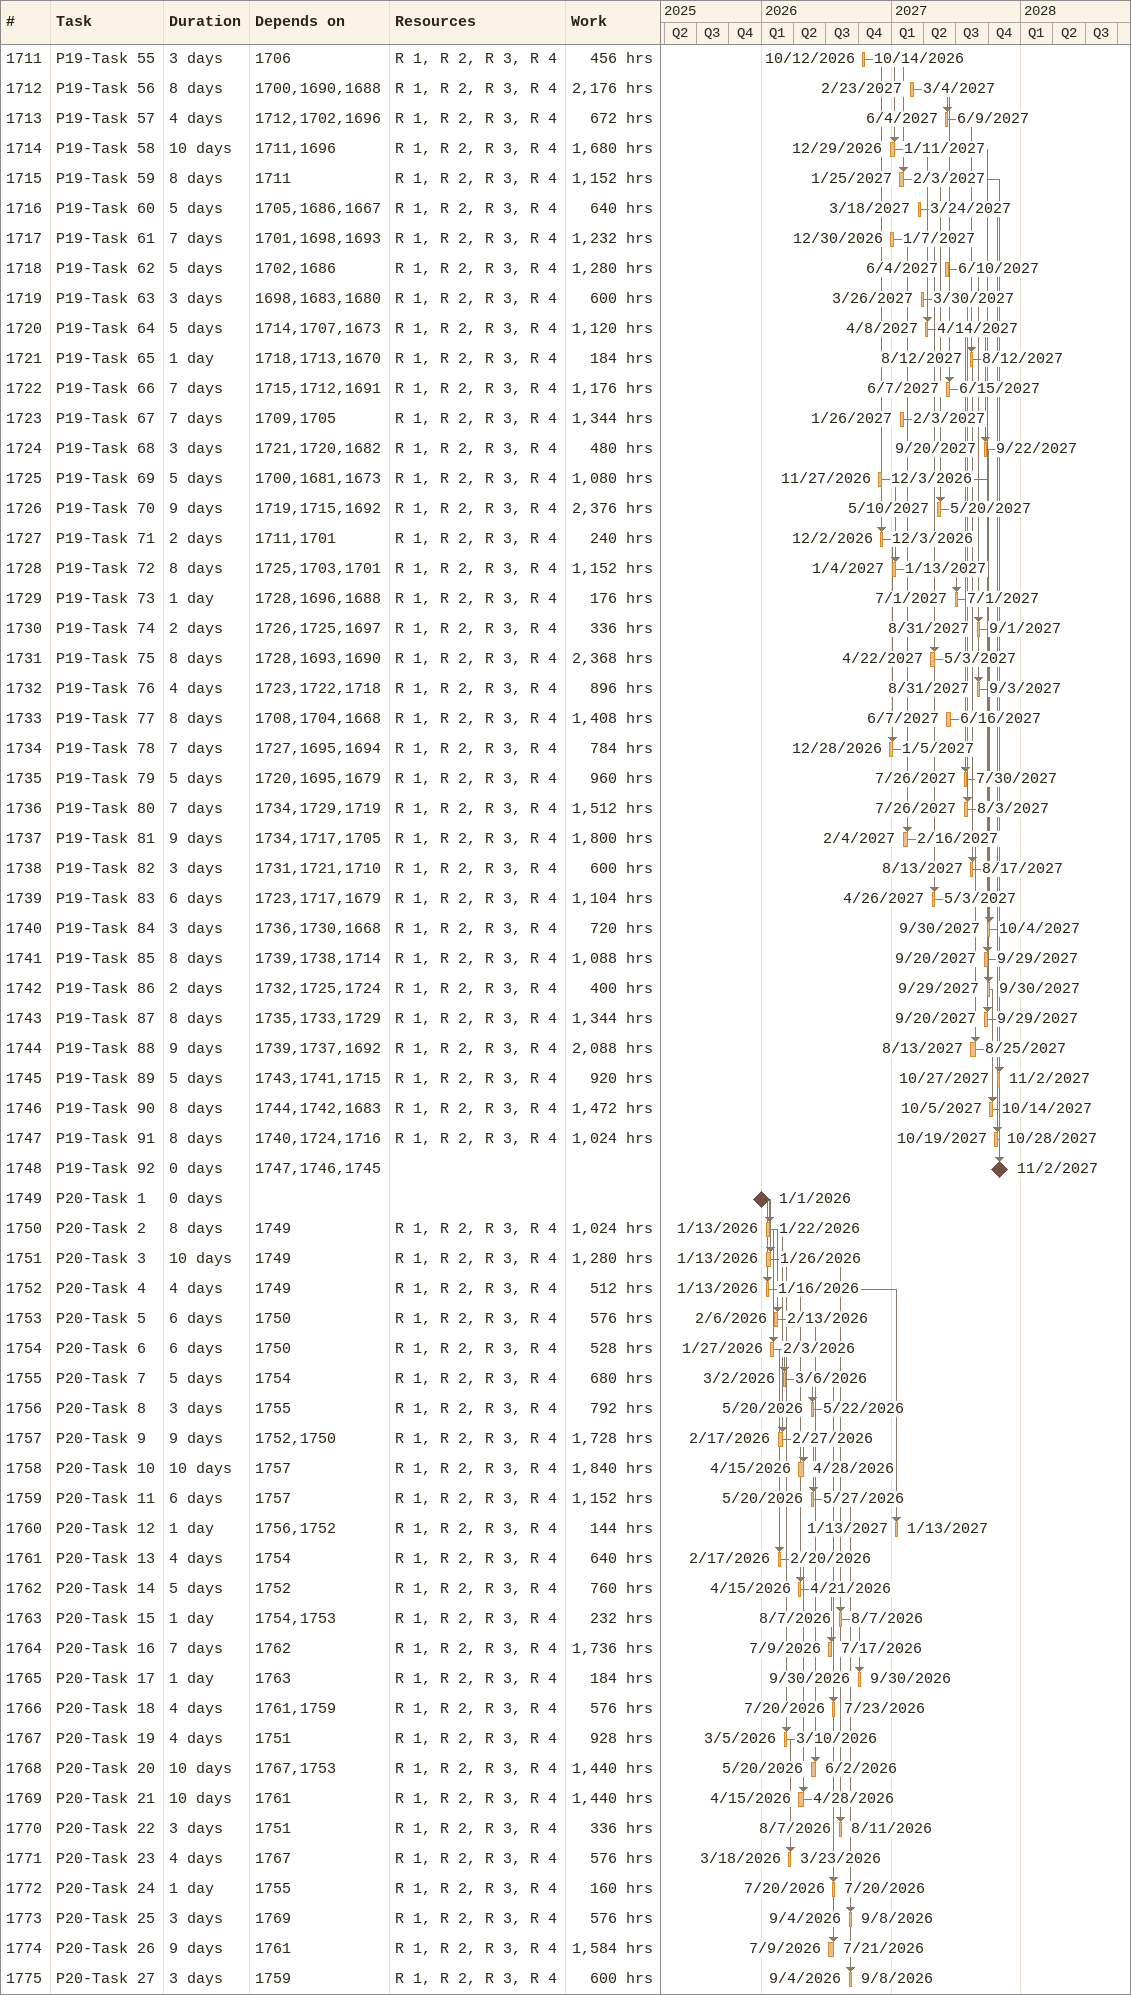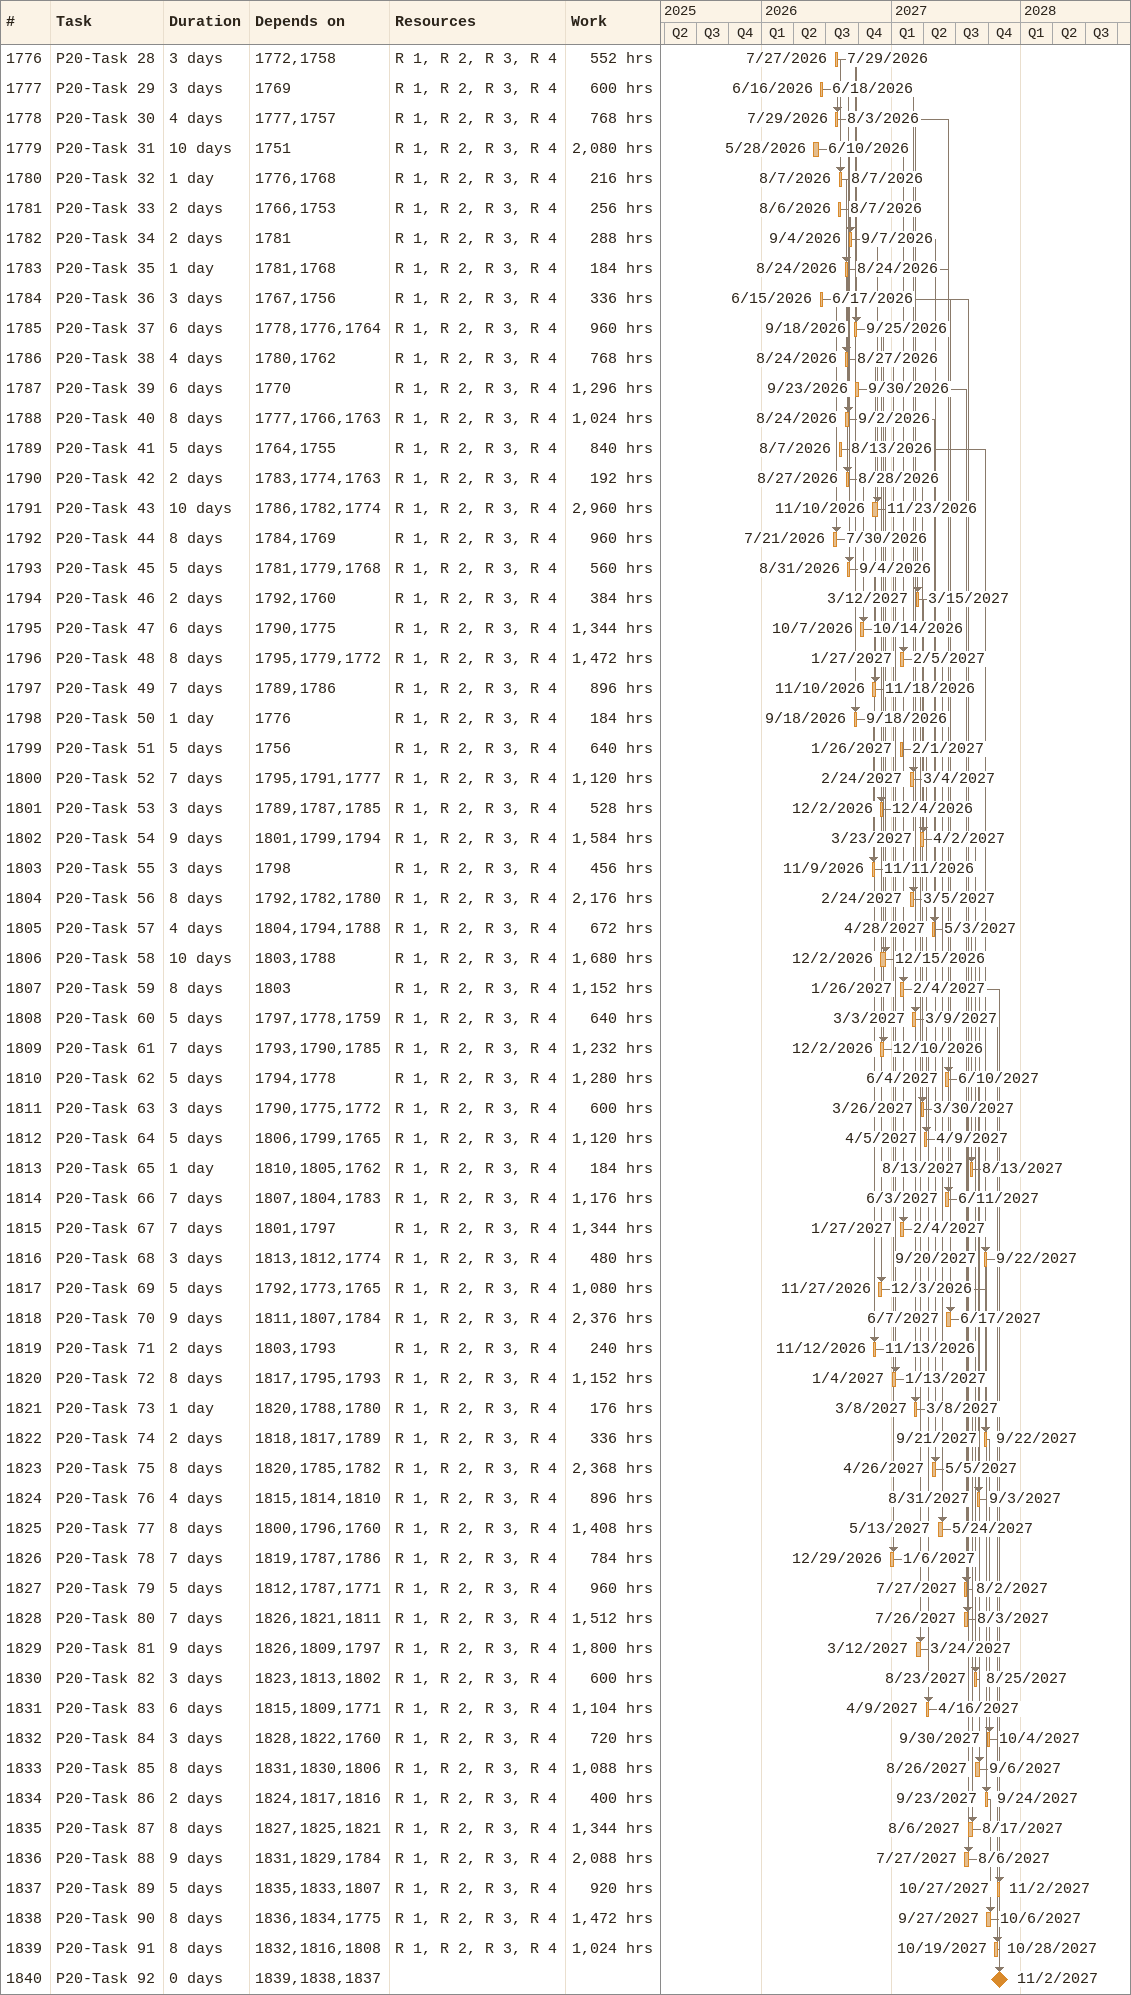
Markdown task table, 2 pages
| ID | Task | Duration | Start | Finish | Predecessors | Resources | Work (h) |
|---|---|---|---|---|---|---|---|
| 1711 | P19-Task 55 | 3d | 2026-10-12 | 2026-10-14 | 1706 | R 1, R 2, R 3, R 4 | 456 |
| 1712 | P19-Task 56 | 8d | 2027-02-23 | 2027-03-04 | 1700, 1690, 1688 | R 1, R 2, R 3, R 4 | 2176 |
| 1713 | P19-Task 57 | 4d | 2027-06-04 | 2027-06-09 | 1712, 1702, 1696 | R 1, R 2, R 3, R 4 | 672 |
| 1714 | P19-Task 58 | 10d | 2026-12-29 | 2027-01-11 | 1711, 1696 | R 1, R 2, R 3, R 4 | 1680 |
| 1715 | P19-Task 59 | 8d | 2027-01-25 | 2027-02-03 | 1711 | R 1, R 2, R 3, R 4 | 1152 |
| 1716 | P19-Task 60 | 5d | 2027-03-18 | 2027-03-24 | 1705, 1686, 1667 | R 1, R 2, R 3, R 4 | 640 |
| 1717 | P19-Task 61 | 7d | 2026-12-30 | 2027-01-07 | 1701, 1698, 1693 | R 1, R 2, R 3, R 4 | 1232 |
| 1718 | P19-Task 62 | 5d | 2027-06-04 | 2027-06-10 | 1702, 1686 | R 1, R 2, R 3, R 4 | 1280 |
| 1719 | P19-Task 63 | 3d | 2027-03-26 | 2027-03-30 | 1698, 1683, 1680 | R 1, R 2, R 3, R 4 | 600 |
| 1720 | P19-Task 64 | 5d | 2027-04-08 | 2027-04-14 | 1714, 1707, 1673 | R 1, R 2, R 3, R 4 | 1120 |
| 1721 | P19-Task 65 | 1d | 2027-08-12 | 2027-08-12 | 1718, 1713, 1670 | R 1, R 2, R 3, R 4 | 184 |
| 1722 | P19-Task 66 | 7d | 2027-06-07 | 2027-06-15 | 1715, 1712, 1691 | R 1, R 2, R 3, R 4 | 1176 |
| 1723 | P19-Task 67 | 7d | 2027-01-26 | 2027-02-03 | 1709, 1705 | R 1, R 2, R 3, R 4 | 1344 |
| 1724 | P19-Task 68 | 3d | 2027-09-20 | 2027-09-22 | 1721, 1720, 1682 | R 1, R 2, R 3, R 4 | 480 |
| 1725 | P19-Task 69 | 5d | 2026-11-27 | 2026-12-03 | 1700, 1681, 1673 | R 1, R 2, R 3, R 4 | 1080 |
| 1726 | P19-Task 70 | 9d | 2027-05-10 | 2027-05-20 | 1719, 1715, 1692 | R 1, R 2, R 3, R 4 | 2376 |
| 1727 | P19-Task 71 | 2d | 2026-12-02 | 2026-12-03 | 1711, 1701 | R 1, R 2, R 3, R 4 | 240 |
| 1728 | P19-Task 72 | 8d | 2027-01-04 | 2027-01-13 | 1725, 1703, 1701 | R 1, R 2, R 3, R 4 | 1152 |
| 1729 | P19-Task 73 | 1d | 2027-07-01 | 2027-07-01 | 1728, 1696, 1688 | R 1, R 2, R 3, R 4 | 176 |
| 1730 | P19-Task 74 | 2d | 2027-08-31 | 2027-09-01 | 1726, 1725, 1697 | R 1, R 2, R 3, R 4 | 336 |
| 1731 | P19-Task 75 | 8d | 2027-04-22 | 2027-05-03 | 1728, 1693, 1690 | R 1, R 2, R 3, R 4 | 2368 |
| 1732 | P19-Task 76 | 4d | 2027-08-31 | 2027-09-03 | 1723, 1722, 1718 | R 1, R 2, R 3, R 4 | 896 |
| 1733 | P19-Task 77 | 8d | 2027-06-07 | 2027-06-16 | 1708, 1704, 1668 | R 1, R 2, R 3, R 4 | 1408 |
| 1734 | P19-Task 78 | 7d | 2026-12-28 | 2027-01-05 | 1727, 1695, 1694 | R 1, R 2, R 3, R 4 | 784 |
| 1735 | P19-Task 79 | 5d | 2027-07-26 | 2027-07-30 | 1720, 1695, 1679 | R 1, R 2, R 3, R 4 | 960 |
| 1736 | P19-Task 80 | 7d | 2027-07-26 | 2027-08-03 | 1734, 1729, 1719 | R 1, R 2, R 3, R 4 | 1512 |
| 1737 | P19-Task 81 | 9d | 2027-02-04 | 2027-02-16 | 1734, 1717, 1705 | R 1, R 2, R 3, R 4 | 1800 |
| 1738 | P19-Task 82 | 3d | 2027-08-13 | 2027-08-17 | 1731, 1721, 1710 | R 1, R 2, R 3, R 4 | 600 |
| 1739 | P19-Task 83 | 6d | 2027-04-26 | 2027-05-03 | 1723, 1717, 1679 | R 1, R 2, R 3, R 4 | 1104 |
| 1740 | P19-Task 84 | 3d | 2027-09-30 | 2027-10-04 | 1736, 1730, 1668 | R 1, R 2, R 3, R 4 | 720 |
| 1741 | P19-Task 85 | 8d | 2027-09-20 | 2027-09-29 | 1739, 1738, 1714 | R 1, R 2, R 3, R 4 | 1088 |
| 1742 | P19-Task 86 | 2d | 2027-09-29 | 2027-09-30 | 1732, 1725, 1724 | R 1, R 2, R 3, R 4 | 400 |
| 1743 | P19-Task 87 | 8d | 2027-09-20 | 2027-09-29 | 1735, 1733, 1729 | R 1, R 2, R 3, R 4 | 1344 |
| 1744 | P19-Task 88 | 9d | 2027-08-13 | 2027-08-25 | 1739, 1737, 1692 | R 1, R 2, R 3, R 4 | 2088 |
| 1745 | P19-Task 89 | 5d | 2027-10-27 | 2027-11-02 | 1743, 1741, 1715 | R 1, R 2, R 3, R 4 | 920 |
| 1746 | P19-Task 90 | 8d | 2027-10-05 | 2027-10-14 | 1744, 1742, 1683 | R 1, R 2, R 3, R 4 | 1472 |
| 1747 | P19-Task 91 | 8d | 2027-10-19 | 2027-10-28 | 1740, 1724, 1716 | R 1, R 2, R 3, R 4 | 1024 |
| 1748 | P19-Task 92 | 0d | 2027-11-02 | 2027-11-02 | 1747, 1746, 1745 |  |  |
| 1749 | P20-Task 1 | 0d | 2026-01-01 | 2026-01-01 |  |  |  |
| 1750 | P20-Task 2 | 8d | 2026-01-13 | 2026-01-22 | 1749 | R 1, R 2, R 3, R 4 | 1024 |
| 1751 | P20-Task 3 | 10d | 2026-01-13 | 2026-01-26 | 1749 | R 1, R 2, R 3, R 4 | 1280 |
| 1752 | P20-Task 4 | 4d | 2026-01-13 | 2026-01-16 | 1749 | R 1, R 2, R 3, R 4 | 512 |
| 1753 | P20-Task 5 | 6d | 2026-02-06 | 2026-02-13 | 1750 | R 1, R 2, R 3, R 4 | 576 |
| 1754 | P20-Task 6 | 6d | 2026-01-27 | 2026-02-03 | 1750 | R 1, R 2, R 3, R 4 | 528 |
| 1755 | P20-Task 7 | 5d | 2026-03-02 | 2026-03-06 | 1754 | R 1, R 2, R 3, R 4 | 680 |
| 1756 | P20-Task 8 | 3d | 2026-05-20 | 2026-05-22 | 1755 | R 1, R 2, R 3, R 4 | 792 |
| 1757 | P20-Task 9 | 9d | 2026-02-17 | 2026-02-27 | 1752, 1750 | R 1, R 2, R 3, R 4 | 1728 |
| 1758 | P20-Task 10 | 10d | 2026-04-15 | 2026-04-28 | 1757 | R 1, R 2, R 3, R 4 | 1840 |
| 1759 | P20-Task 11 | 6d | 2026-05-20 | 2026-05-27 | 1757 | R 1, R 2, R 3, R 4 | 1152 |
| 1760 | P20-Task 12 | 1d | 2027-01-13 | 2027-01-13 | 1756, 1752 | R 1, R 2, R 3, R 4 | 144 |
| 1761 | P20-Task 13 | 4d | 2026-02-17 | 2026-02-20 | 1754 | R 1, R 2, R 3, R 4 | 640 |
| 1762 | P20-Task 14 | 5d | 2026-04-15 | 2026-04-21 | 1752 | R 1, R 2, R 3, R 4 | 760 |
| 1763 | P20-Task 15 | 1d | 2026-08-07 | 2026-08-07 | 1754, 1753 | R 1, R 2, R 3, R 4 | 232 |
| 1764 | P20-Task 16 | 7d | 2026-07-09 | 2026-07-17 | 1762 | R 1, R 2, R 3, R 4 | 1736 |
| 1765 | P20-Task 17 | 1d | 2026-09-30 | 2026-09-30 | 1763 | R 1, R 2, R 3, R 4 | 184 |
| 1766 | P20-Task 18 | 4d | 2026-07-20 | 2026-07-23 | 1761, 1759 | R 1, R 2, R 3, R 4 | 576 |
| 1767 | P20-Task 19 | 4d | 2026-03-05 | 2026-03-10 | 1751 | R 1, R 2, R 3, R 4 | 928 |
| 1768 | P20-Task 20 | 10d | 2026-05-20 | 2026-06-02 | 1767, 1753 | R 1, R 2, R 3, R 4 | 1440 |
| 1769 | P20-Task 21 | 10d | 2026-04-15 | 2026-04-28 | 1761 | R 1, R 2, R 3, R 4 | 1440 |
| 1770 | P20-Task 22 | 3d | 2026-08-07 | 2026-08-11 | 1751 | R 1, R 2, R 3, R 4 | 336 |
| 1771 | P20-Task 23 | 4d | 2026-03-18 | 2026-03-23 | 1767 | R 1, R 2, R 3, R 4 | 576 |
| 1772 | P20-Task 24 | 1d | 2026-07-20 | 2026-07-20 | 1755 | R 1, R 2, R 3, R 4 | 160 |
| 1773 | P20-Task 25 | 3d | 2026-09-04 | 2026-09-08 | 1769 | R 1, R 2, R 3, R 4 | 576 |
| 1774 | P20-Task 26 | 9d | 2026-07-09 | 2026-07-21 | 1761 | R 1, R 2, R 3, R 4 | 1584 |
| 1775 | P20-Task 27 | 3d | 2026-09-04 | 2026-09-08 | 1759 | R 1, R 2, R 3, R 4 | 600 |
| 1776 | P20-Task 28 | 3d | 2026-07-27 | 2026-07-29 | 1772, 1758 | R 1, R 2, R 3, R 4 | 552 |
| 1777 | P20-Task 29 | 3d | 2026-06-16 | 2026-06-18 | 1769 | R 1, R 2, R 3, R 4 | 600 |
| 1778 | P20-Task 30 | 4d | 2026-07-29 | 2026-08-03 | 1777, 1757 | R 1, R 2, R 3, R 4 | 768 |
| 1779 | P20-Task 31 | 10d | 2026-05-28 | 2026-06-10 | 1751 | R 1, R 2, R 3, R 4 | 2080 |
| 1780 | P20-Task 32 | 1d | 2026-08-07 | 2026-08-07 | 1776, 1768 | R 1, R 2, R 3, R 4 | 216 |
| 1781 | P20-Task 33 | 2d | 2026-08-06 | 2026-08-07 | 1766, 1753 | R 1, R 2, R 3, R 4 | 256 |
| 1782 | P20-Task 34 | 2d | 2026-09-04 | 2026-09-07 | 1781 | R 1, R 2, R 3, R 4 | 288 |
| 1783 | P20-Task 35 | 1d | 2026-08-24 | 2026-08-24 | 1781, 1768 | R 1, R 2, R 3, R 4 | 184 |
| 1784 | P20-Task 36 | 3d | 2026-06-15 | 2026-06-17 | 1767, 1756 | R 1, R 2, R 3, R 4 | 336 |
| 1785 | P20-Task 37 | 6d | 2026-09-18 | 2026-09-25 | 1778, 1776, 1764 | R 1, R 2, R 3, R 4 | 960 |
| 1786 | P20-Task 38 | 4d | 2026-08-24 | 2026-08-27 | 1780, 1762 | R 1, R 2, R 3, R 4 | 768 |
| 1787 | P20-Task 39 | 6d | 2026-09-23 | 2026-09-30 | 1770 | R 1, R 2, R 3, R 4 | 1296 |
| 1788 | P20-Task 40 | 8d | 2026-08-24 | 2026-09-02 | 1777, 1766, 1763 | R 1, R 2, R 3, R 4 | 1024 |
| 1789 | P20-Task 41 | 5d | 2026-08-07 | 2026-08-13 | 1764, 1755 | R 1, R 2, R 3, R 4 | 840 |
| 1790 | P20-Task 42 | 2d | 2026-08-27 | 2026-08-28 | 1783, 1774, 1763 | R 1, R 2, R 3, R 4 | 192 |
| 1791 | P20-Task 43 | 10d | 2026-11-10 | 2026-11-23 | 1786, 1782, 1774 | R 1, R 2, R 3, R 4 | 2960 |
| 1792 | P20-Task 44 | 8d | 2026-07-21 | 2026-07-30 | 1784, 1769 | R 1, R 2, R 3, R 4 | 960 |
| 1793 | P20-Task 45 | 5d | 2026-08-31 | 2026-09-04 | 1781, 1779, 1768 | R 1, R 2, R 3, R 4 | 560 |
| 1794 | P20-Task 46 | 2d | 2027-03-12 | 2027-03-15 | 1792, 1760 | R 1, R 2, R 3, R 4 | 384 |
| 1795 | P20-Task 47 | 6d | 2026-10-07 | 2026-10-14 | 1790, 1775 | R 1, R 2, R 3, R 4 | 1344 |
| 1796 | P20-Task 48 | 8d | 2027-01-27 | 2027-02-05 | 1795, 1779, 1772 | R 1, R 2, R 3, R 4 | 1472 |
| 1797 | P20-Task 49 | 7d | 2026-11-10 | 2026-11-18 | 1789, 1786 | R 1, R 2, R 3, R 4 | 896 |
| 1798 | P20-Task 50 | 1d | 2026-09-18 | 2026-09-18 | 1776 | R 1, R 2, R 3, R 4 | 184 |
| 1799 | P20-Task 51 | 5d | 2027-01-26 | 2027-02-01 | 1756 | R 1, R 2, R 3, R 4 | 640 |
| 1800 | P20-Task 52 | 7d | 2027-02-24 | 2027-03-04 | 1795, 1791, 1777 | R 1, R 2, R 3, R 4 | 1120 |
| 1801 | P20-Task 53 | 3d | 2026-12-02 | 2026-12-04 | 1789, 1787, 1785 | R 1, R 2, R 3, R 4 | 528 |
| 1802 | P20-Task 54 | 9d | 2027-03-23 | 2027-04-02 | 1801, 1799, 1794 | R 1, R 2, R 3, R 4 | 1584 |
| 1803 | P20-Task 55 | 3d | 2026-11-09 | 2026-11-11 | 1798 | R 1, R 2, R 3, R 4 | 456 |
| 1804 | P20-Task 56 | 8d | 2027-02-24 | 2027-03-05 | 1792, 1782, 1780 | R 1, R 2, R 3, R 4 | 2176 |
| 1805 | P20-Task 57 | 4d | 2027-04-28 | 2027-05-03 | 1804, 1794, 1788 | R 1, R 2, R 3, R 4 | 672 |
| 1806 | P20-Task 58 | 10d | 2026-12-02 | 2026-12-15 | 1803, 1788 | R 1, R 2, R 3, R 4 | 1680 |
| 1807 | P20-Task 59 | 8d | 2027-01-26 | 2027-02-04 | 1803 | R 1, R 2, R 3, R 4 | 1152 |
| 1808 | P20-Task 60 | 5d | 2027-03-03 | 2027-03-09 | 1797, 1778, 1759 | R 1, R 2, R 3, R 4 | 640 |
| 1809 | P20-Task 61 | 7d | 2026-12-02 | 2026-12-10 | 1793, 1790, 1785 | R 1, R 2, R 3, R 4 | 1232 |
| 1810 | P20-Task 62 | 5d | 2027-06-04 | 2027-06-10 | 1794, 1778 | R 1, R 2, R 3, R 4 | 1280 |
| 1811 | P20-Task 63 | 3d | 2027-03-26 | 2027-03-30 | 1790, 1775, 1772 | R 1, R 2, R 3, R 4 | 600 |
| 1812 | P20-Task 64 | 5d | 2027-04-05 | 2027-04-09 | 1806, 1799, 1765 | R 1, R 2, R 3, R 4 | 1120 |
| 1813 | P20-Task 65 | 1d | 2027-08-13 | 2027-08-13 | 1810, 1805, 1762 | R 1, R 2, R 3, R 4 | 184 |
| 1814 | P20-Task 66 | 7d | 2027-06-03 | 2027-06-11 | 1807, 1804, 1783 | R 1, R 2, R 3, R 4 | 1176 |
| 1815 | P20-Task 67 | 7d | 2027-01-27 | 2027-02-04 | 1801, 1797 | R 1, R 2, R 3, R 4 | 1344 |
| 1816 | P20-Task 68 | 3d | 2027-09-20 | 2027-09-22 | 1813, 1812, 1774 | R 1, R 2, R 3, R 4 | 480 |
| 1817 | P20-Task 69 | 5d | 2026-11-27 | 2026-12-03 | 1792, 1773, 1765 | R 1, R 2, R 3, R 4 | 1080 |
| 1818 | P20-Task 70 | 9d | 2027-06-07 | 2027-06-17 | 1811, 1807, 1784 | R 1, R 2, R 3, R 4 | 2376 |
| 1819 | P20-Task 71 | 2d | 2026-11-12 | 2026-11-13 | 1803, 1793 | R 1, R 2, R 3, R 4 | 240 |
| 1820 | P20-Task 72 | 8d | 2027-01-04 | 2027-01-13 | 1817, 1795, 1793 | R 1, R 2, R 3, R 4 | 1152 |
| 1821 | P20-Task 73 | 1d | 2027-03-08 | 2027-03-08 | 1820, 1788, 1780 | R 1, R 2, R 3, R 4 | 176 |
| 1822 | P20-Task 74 | 2d | 2027-09-21 | 2027-09-22 | 1818, 1817, 1789 | R 1, R 2, R 3, R 4 | 336 |
| 1823 | P20-Task 75 | 8d | 2027-04-26 | 2027-05-05 | 1820, 1785, 1782 | R 1, R 2, R 3, R 4 | 2368 |
| 1824 | P20-Task 76 | 4d | 2027-08-31 | 2027-09-03 | 1815, 1814, 1810 | R 1, R 2, R 3, R 4 | 896 |
| 1825 | P20-Task 77 | 8d | 2027-05-13 | 2027-05-24 | 1800, 1796, 1760 | R 1, R 2, R 3, R 4 | 1408 |
| 1826 | P20-Task 78 | 7d | 2026-12-29 | 2027-01-06 | 1819, 1787, 1786 | R 1, R 2, R 3, R 4 | 784 |
| 1827 | P20-Task 79 | 5d | 2027-07-27 | 2027-08-02 | 1812, 1787, 1771 | R 1, R 2, R 3, R 4 | 960 |
| 1828 | P20-Task 80 | 7d | 2027-07-26 | 2027-08-03 | 1826, 1821, 1811 | R 1, R 2, R 3, R 4 | 1512 |
| 1829 | P20-Task 81 | 9d | 2027-03-12 | 2027-03-24 | 1826, 1809, 1797 | R 1, R 2, R 3, R 4 | 1800 |
| 1830 | P20-Task 82 | 3d | 2027-08-23 | 2027-08-25 | 1823, 1813, 1802 | R 1, R 2, R 3, R 4 | 600 |
| 1831 | P20-Task 83 | 6d | 2027-04-09 | 2027-04-16 | 1815, 1809, 1771 | R 1, R 2, R 3, R 4 | 1104 |
| 1832 | P20-Task 84 | 3d | 2027-09-30 | 2027-10-04 | 1828, 1822, 1760 | R 1, R 2, R 3, R 4 | 720 |
| 1833 | P20-Task 85 | 8d | 2027-08-26 | 2027-09-06 | 1831, 1830, 1806 | R 1, R 2, R 3, R 4 | 1088 |
| 1834 | P20-Task 86 | 2d | 2027-09-23 | 2027-09-24 | 1824, 1817, 1816 | R 1, R 2, R 3, R 4 | 400 |
| 1835 | P20-Task 87 | 8d | 2027-08-06 | 2027-08-17 | 1827, 1825, 1821 | R 1, R 2, R 3, R 4 | 1344 |
| 1836 | P20-Task 88 | 9d | 2027-07-27 | 2027-08-06 | 1831, 1829, 1784 | R 1, R 2, R 3, R 4 | 2088 |
| 1837 | P20-Task 89 | 5d | 2027-10-27 | 2027-11-02 | 1835, 1833, 1807 | R 1, R 2, R 3, R 4 | 920 |
| 1838 | P20-Task 90 | 8d | 2027-09-27 | 2027-10-06 | 1836, 1834, 1775 | R 1, R 2, R 3, R 4 | 1472 |
| 1839 | P20-Task 91 | 8d | 2027-10-19 | 2027-10-28 | 1832, 1816, 1808 | R 1, R 2, R 3, R 4 | 1024 |
| 1840 | P20-Task 92 | 0d | 2027-11-02 | 2027-11-02 | 1839, 1838, 1837 |  |  |
